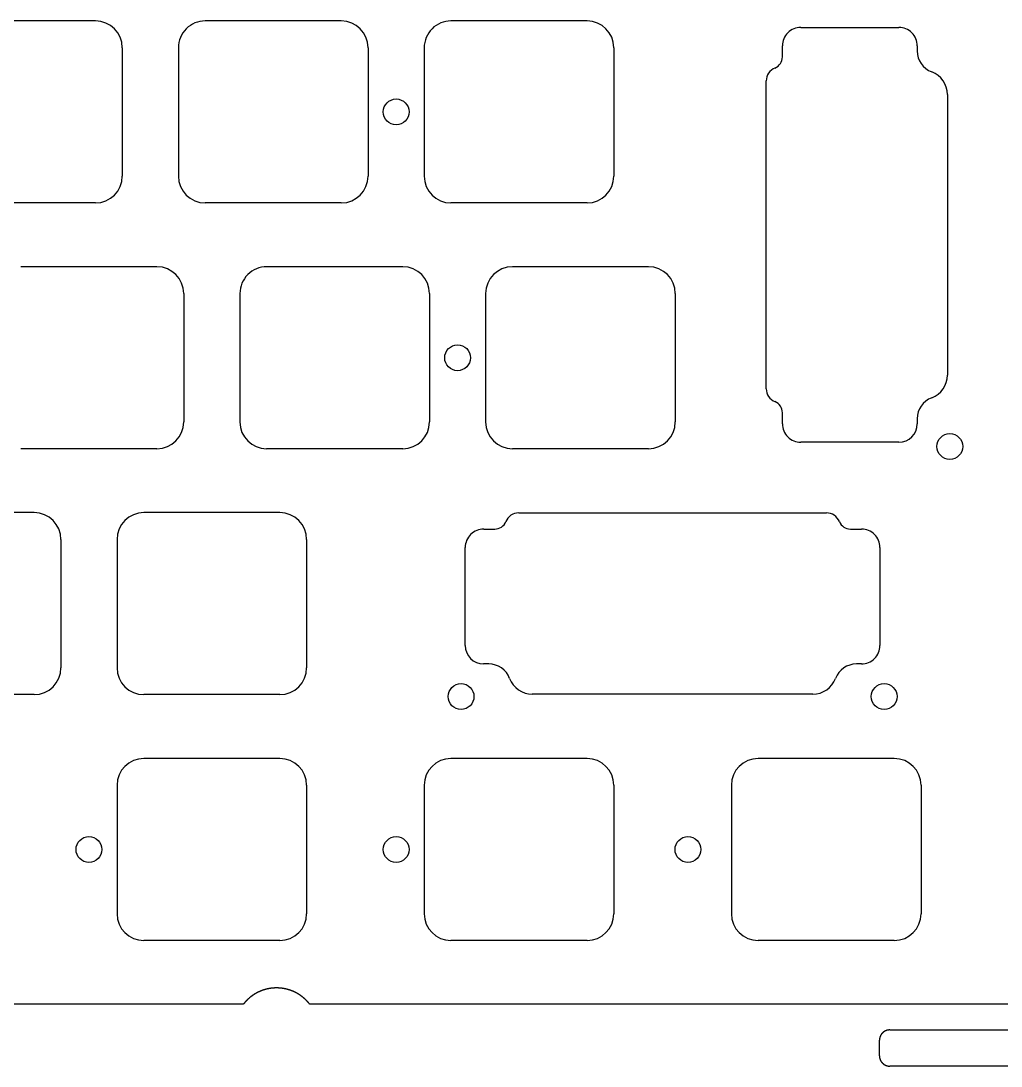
# Model space of a CAD drawing. Header units: millimetres. Extents: x -11 to 340, y -118 to 18.
# Drawn here: x 199.5 to 275.5, y -116.8 to -35.8 of the extents above; entities that cross this region are included whole.
import ezdxf

# ---------------------------------------------------------------- set-up
doc = ezdxf.new("R2010")
doc.units = ezdxf.units.MM
doc.header["$MEASUREMENT"] = 0
doc.layers.add('BLACK', color=7, linetype='CONTINUOUS')

msp = doc.modelspace()

# ---------------------------------------------------------------- linework, layer by layer
at = {"layer": 'BLACK', "linetype": 'Continuous'}
for p, q in [((205.3, -35.8125), (194.750001, -35.8125)), ((213.800001, -35.812502), (213.800001, -35.8125)), ((224.35, -35.8125), (213.800001, -35.8125)), ((232.850001, -35.812502), (232.850001, -35.8125)), ((243.4, -35.8125), (232.850001, -35.8125)), ((259.96831, -36.312135), (267.56915, -36.312135)), ((207.375001, -37.8875), (207.375001, -47.8375)), ((211.725001, -37.8875), (211.725001, -47.8375)), ((226.425001, -37.8875), (226.425001, -47.8375)), ((230.775001, -37.8875), (230.775001, -47.8375)), ((245.475001, -37.8875), (245.475001, -47.8375)), ((258.54331, -38.602725), (258.54331, -37.737125)), ((268.99419, -37.749042), (268.99419, -38.141175)), ((257.29115, -64.315125), (257.29115, -40.459925)), ((271.33066, -41.512075), (271.33066, -63.262925)), ((205.300001, -49.9125), (194.75, -49.9125)), ((205.300001, -49.912501), (205.300001, -49.9125)), ((224.350001, -49.9125), (213.8, -49.9125)), ((224.350001, -49.912501), (224.350001, -49.9125)), ((243.400001, -49.9125), (232.85, -49.9125)), ((243.400001, -49.912501), (243.400001, -49.9125)), ((199.512501, -54.862502), (199.512501, -54.8625)), ((210.0625, -54.8625), (199.512501, -54.8625)), ((218.562501, -54.862502), (218.562501, -54.8625)), ((229.1125, -54.8625), (218.562501, -54.8625)), ((248.1625, -54.8625), (237.612499, -54.8625)), ((212.137501, -56.9375), (212.137501, -66.8875)), ((216.487501, -56.9375), (216.487501, -66.8875)), ((231.187501, -56.9375), (231.187501, -66.8875)), ((235.5375, -56.9375), (235.5375, -66.887501)), ((250.2375, -56.9375), (250.2375, -66.8875)), ((257.291161, -64.315125), (257.29115, -64.315125)), ((258.543298, -66.172425), (258.54331, -66.172425)), ((258.54331, -67.025988), (258.54331, -66.172425)), ((268.99419, -66.633925), (268.99419, -67.038025)), ((267.56919, -68.463015), (259.96845, -68.463015)), ((210.062501, -68.9625), (199.5125, -68.9625)), ((210.062501, -68.962501), (210.062501, -68.9625)), ((229.112501, -68.9625), (218.5625, -68.9625)), ((229.112501, -68.962501), (229.112501, -68.9625)), ((248.1625, -68.9625), (237.6125, -68.9625)), ((200.5375, -73.9125), (189.9875, -73.9125)), ((219.5875, -73.9125), (209.0375, -73.9125)), ((238.103625, -73.9349), (261.958825, -73.9349)), ((238.103625, -73.934911), (238.103625, -73.9349)), ((235.392762, -75.18706), (236.246325, -75.18706)), ((236.246325, -75.187048), (236.246325, -75.18706)), ((263.816025, -75.18706), (264.681625, -75.18706)), ((202.6125, -75.9875), (202.6125, -85.9375)), ((202.612502, -75.9875), (202.6125, -75.9875)), ((206.9625, -75.9875), (206.9625, -85.9375)), ((221.6625, -75.9875), (221.6625, -85.9375)), ((221.662502, -75.9875), (221.6625, -75.9875)), ((233.955735, -84.21294), (233.955735, -76.6122)), ((266.106615, -76.61206), (266.106615, -84.2129)), ((235.784825, -85.63794), (235.380725, -85.63794)), ((264.669708, -85.63794), (264.277575, -85.63794)), ((200.5375, -88.0125), (189.9875, -88.0125)), ((219.5875, -88.0125), (209.0375, -88.0125)), ((260.906675, -87.97441), (239.155825, -87.97441)), ((219.5875, -92.9625), (209.037499, -92.9625)), ((243.4, -92.9625), (232.849999, -92.9625)), ((267.2125, -92.9625), (256.662499, -92.9625)), ((206.9625, -95.0375), (206.9625, -104.987501)), ((221.6625, -95.0375), (221.6625, -104.9875)), ((230.775, -95.0375), (230.775, -104.987501)), ((245.475, -95.0375), (245.475, -104.9875)), ((254.5875, -95.0375), (254.5875, -104.987501)), ((269.2875, -95.0375), (269.2875, -104.9875)), ((219.5875, -107.0625), (209.0375, -107.0625)), ((243.4, -107.0625), (232.85, -107.0625)), ((267.2125, -107.0625), (256.6625, -107.0625)), ((218.189362, -110.945712), (218.181844, -110.948542)), ((218.196886, -110.942902), (218.189362, -110.945712)), ((218.204419, -110.94011), (218.196886, -110.942902)), ((218.211956, -110.937337), (218.204419, -110.94011)), ((218.219503, -110.934582), (218.211956, -110.937337)), ((218.227054, -110.931847), (218.219503, -110.934582)), ((218.234615, -110.92913), (218.227054, -110.931847)), ((218.24218, -110.926433), (218.234615, -110.92913)), ((218.249754, -110.923753), (218.24218, -110.926433)), ((218.257332, -110.921094), (218.249754, -110.923753)), ((218.264919, -110.918452), (218.257332, -110.921094)), ((218.272511, -110.91583), (218.264919, -110.918452)), ((218.280112, -110.913226), (218.272511, -110.91583)), ((218.287717, -110.910642), (218.280112, -110.913226)), ((218.295331, -110.908076), (218.287717, -110.910642)), ((218.302949, -110.905529), (218.295331, -110.908076)), ((218.310576, -110.903001), (218.302949, -110.905529)), ((218.318207, -110.900492), (218.310576, -110.903001)), ((218.325846, -110.898002), (218.318207, -110.900492)), ((218.33349, -110.895531), (218.325846, -110.898002)), ((218.341142, -110.893079), (218.33349, -110.895531)), ((218.348798, -110.890646), (218.341142, -110.893079)), ((218.356463, -110.888232), (218.348798, -110.890646)), ((218.364131, -110.885838), (218.356463, -110.888232)), ((218.371808, -110.883461), (218.364131, -110.885838)), ((218.379489, -110.881105), (218.371808, -110.883461)), ((218.387178, -110.878767), (218.379489, -110.881105)), ((218.394871, -110.876449), (218.387178, -110.878767)), ((218.402573, -110.874149), (218.394871, -110.876449)), ((218.410278, -110.871869), (218.402573, -110.874149)), ((218.41799, -110.869607), (218.410278, -110.871869)), ((218.425707, -110.867365), (218.41799, -110.869607)), ((218.433432, -110.865142), (218.425707, -110.867365)), ((218.44116, -110.862938), (218.433432, -110.865142)), ((218.448896, -110.860753), (218.44116, -110.862938)), ((218.456636, -110.858588), (218.448896, -110.860753)), ((218.464383, -110.856441), (218.456636, -110.858588)), ((218.472134, -110.854315), (218.464383, -110.856441)), ((218.479893, -110.852206), (218.472134, -110.854315)), ((218.487655, -110.850118), (218.479893, -110.852206)), ((218.495425, -110.848048), (218.487655, -110.850118)), ((218.503198, -110.845998), (218.495425, -110.848048)), ((218.510978, -110.843967), (218.503198, -110.845998)), ((218.518762, -110.841956), (218.510978, -110.843967)), ((218.526553, -110.839963), (218.518762, -110.841956)), ((218.534348, -110.837991), (218.526553, -110.839963)), ((218.542149, -110.836037), (218.534348, -110.837991)), ((218.549954, -110.834103), (218.542149, -110.836037)), ((218.557766, -110.832187), (218.549954, -110.834103)), ((218.565581, -110.830292), (218.557766, -110.832187)), ((218.573403, -110.828416), (218.565581, -110.830292)), ((218.581228, -110.826559), (218.573403, -110.828416)), ((218.58906, -110.824721), (218.581228, -110.826559)), ((218.596895, -110.822903), (218.58906, -110.824721)), ((218.604737, -110.821104), (218.596895, -110.822903)), ((218.612582, -110.819325), (218.604737, -110.821104)), ((218.620433, -110.817565), (218.612582, -110.819325)), ((218.628287, -110.815825), (218.620433, -110.817565)), ((218.636148, -110.814104), (218.628287, -110.815825)), ((218.644011, -110.812403), (218.636148, -110.814104)), ((218.651881, -110.81072), (218.644011, -110.812403)), ((218.659754, -110.809058), (218.651881, -110.81072)), ((218.667633, -110.807415), (218.659754, -110.809058)), ((218.675515, -110.805792), (218.667633, -110.807415)), ((218.683403, -110.804187), (218.675515, -110.805792)), ((218.691293, -110.802603), (218.683403, -110.804187)), ((218.69919, -110.801038), (218.691293, -110.802603)), ((218.707089, -110.799493), (218.69919, -110.801038)), ((218.714994, -110.797967), (218.707089, -110.799493)), ((218.722902, -110.796461), (218.714994, -110.797967)), ((218.730815, -110.794974), (218.722902, -110.796461)), ((218.738731, -110.793507), (218.730815, -110.794974)), ((218.746653, -110.792059), (218.738731, -110.793507)), ((218.754577, -110.790632), (218.746653, -110.792059)), ((218.762506, -110.789223), (218.754577, -110.790632)), ((218.770438, -110.787835), (218.762506, -110.789223)), ((218.778375, -110.786466), (218.770438, -110.787835)), ((218.786315, -110.785117), (218.778375, -110.786466)), ((218.794259, -110.783787), (218.786315, -110.785117)), ((218.802206, -110.782477), (218.794259, -110.783787)), ((218.810158, -110.781186), (218.802206, -110.782477)), ((218.818113, -110.779916), (218.810158, -110.781186)), ((218.826072, -110.778665), (218.818113, -110.779916)), ((218.834033, -110.777434), (218.826072, -110.778665)), ((218.841999, -110.776222), (218.834033, -110.777434)), ((218.849968, -110.77503), (218.841999, -110.776222)), ((218.857941, -110.773858), (218.849968, -110.77503)), ((218.865916, -110.772706), (218.857941, -110.773858)), ((218.873895, -110.771573), (218.865916, -110.772706)), ((218.881877, -110.77046), (218.873895, -110.771573)), ((218.889863, -110.769367), (218.881877, -110.77046)), ((218.89785, -110.768294), (218.889863, -110.769367)), ((218.905843, -110.76724), (218.89785, -110.768294)), ((218.913837, -110.766207), (218.905843, -110.76724)), ((218.921835, -110.765193), (218.913837, -110.766207)), ((218.929834, -110.764198), (218.921835, -110.765193)), ((218.937838, -110.763224), (218.929834, -110.764198)), ((218.945844, -110.762269), (218.937838, -110.763224)), ((218.953854, -110.761335), (218.945844, -110.762269)), ((218.961865, -110.76042), (218.953854, -110.761335)), ((218.96988, -110.759525), (218.961865, -110.76042)), ((218.977896, -110.758649), (218.96988, -110.759525)), ((218.985916, -110.757794), (218.977896, -110.758649)), ((218.993937, -110.756958), (218.985916, -110.757794)), ((219.001962, -110.756143), (218.993937, -110.756958)), ((219.009989, -110.755347), (219.001962, -110.756143)), ((219.018019, -110.754571), (219.009989, -110.755347)), ((219.02605, -110.753815), (219.018019, -110.754571)), ((219.034084, -110.753078), (219.02605, -110.753815)), ((219.04212, -110.752362), (219.034084, -110.753078)), ((219.050159, -110.751666), (219.04212, -110.752362)), ((219.058198, -110.750989), (219.050159, -110.751666)), ((219.066241, -110.750333), (219.058198, -110.750989)), ((219.074285, -110.749696), (219.066241, -110.750333)), ((219.082332, -110.749079), (219.074285, -110.749696)), ((219.09038, -110.748482), (219.082332, -110.749079)), ((219.098431, -110.747905), (219.09038, -110.748482)), ((219.106482, -110.747348), (219.098431, -110.747905)), ((219.114536, -110.746811), (219.106482, -110.747348)), ((219.122591, -110.746294), (219.114536, -110.746811)), ((219.130649, -110.745797), (219.122591, -110.746294)), ((219.138707, -110.745319), (219.130649, -110.745797)), ((219.146767, -110.744862), (219.138707, -110.745319)), ((219.154828, -110.744425), (219.146767, -110.744862)), ((219.162892, -110.744007), (219.154828, -110.744425)), ((219.170956, -110.74361), (219.162892, -110.744007)), ((219.179022, -110.743232), (219.170956, -110.74361)), ((219.187089, -110.742875), (219.179022, -110.743232)), ((219.195157, -110.742537), (219.187089, -110.742875)), ((219.203226, -110.74222), (219.195157, -110.742537)), ((219.211297, -110.741922), (219.203226, -110.74222)), ((219.219368, -110.741644), (219.211297, -110.741922)), ((219.227441, -110.741387), (219.219368, -110.741644)), ((219.235514, -110.741149), (219.227441, -110.741387)), ((219.243589, -110.740931), (219.235514, -110.741149)), ((219.251664, -110.740734), (219.243589, -110.740931)), ((219.259741, -110.740556), (219.251664, -110.740734)), ((219.267817, -110.740398), (219.259741, -110.740556)), ((219.275895, -110.740261), (219.267817, -110.740398)), ((219.283972, -110.740143), (219.275895, -110.740261)), ((219.292051, -110.740045), (219.283972, -110.740143)), ((219.30013, -110.739968), (219.292051, -110.740045)), ((219.30821, -110.73991), (219.30013, -110.739968)), ((219.31629, -110.739872), (219.30821, -110.73991)), ((219.324371, -110.739854), (219.31629, -110.739872)), ((219.332451, -110.739857), (219.324371, -110.739854)), ((219.340532, -110.739879), (219.332451, -110.739857)), ((219.348613, -110.739921), (219.340532, -110.739879)), ((219.356695, -110.739984), (219.348613, -110.739921)), ((219.364776, -110.740066), (219.356695, -110.739984)), ((219.372857, -110.740168), (219.364776, -110.740066)), ((219.380938, -110.740291), (219.372857, -110.740168)), ((219.38902, -110.740433), (219.380938, -110.740291)), ((219.397101, -110.740595), (219.38902, -110.740433)), ((219.405182, -110.740778), (219.397101, -110.740595)), ((219.413262, -110.74098), (219.405182, -110.740778)), ((219.421343, -110.741202), (219.413262, -110.74098)), ((219.429423, -110.741445), (219.421343, -110.741202)), ((219.437503, -110.741707), (219.429423, -110.741445)), ((219.445582, -110.741989), (219.437503, -110.741707)), ((219.453661, -110.742292), (219.445582, -110.741989)), ((219.461738, -110.742614), (219.453661, -110.742292)), ((219.469816, -110.742956), (219.461738, -110.742614)), ((219.477892, -110.743319), (219.469816, -110.742956)), ((219.485969, -110.743701), (219.477892, -110.743319)), ((219.494044, -110.744103), (219.485969, -110.743701)), ((219.502118, -110.744526), (219.494044, -110.744103)), ((219.510191, -110.744968), (219.502118, -110.744526)), ((219.518264, -110.74543), (219.510191, -110.744968)), ((219.526335, -110.745912), (219.518264, -110.74543)), ((219.534406, -110.746415), (219.526335, -110.745912)), ((219.542475, -110.746937), (219.534406, -110.746415)), ((219.550543, -110.747479), (219.542475, -110.746937)), ((219.55861, -110.748041), (219.550543, -110.747479)), ((219.566675, -110.748623), (219.55861, -110.748041)), ((219.574739, -110.749225), (219.566675, -110.748623)), ((219.582802, -110.749847), (219.574739, -110.749225)), ((219.590863, -110.750489), (219.582802, -110.749847)), ((219.598923, -110.751151), (219.590863, -110.750489)), ((219.606981, -110.751833), (219.598923, -110.751151)), ((219.615038, -110.752534), (219.606981, -110.751833)), ((219.623093, -110.753256), (219.615038, -110.752534)), ((219.631146, -110.753998), (219.623093, -110.753256)), ((219.639197, -110.754759), (219.631146, -110.753998)), ((219.647247, -110.75554), (219.639197, -110.754759)), ((219.655294, -110.756342), (219.647247, -110.75554)), ((219.66334, -110.757163), (219.655294, -110.756342)), ((219.671384, -110.758004), (219.66334, -110.757163)), ((219.679425, -110.758865), (219.671384, -110.758004)), ((219.687465, -110.759746), (219.679425, -110.758865)), ((219.695502, -110.760647), (219.687465, -110.759746)), ((219.703537, -110.761568), (219.695502, -110.760647)), ((219.711569, -110.762508), (219.703537, -110.761568)), ((219.7196, -110.763469), (219.711569, -110.762508)), ((219.735653, -110.765449), (219.7196, -110.763469)), ((219.751696, -110.767509), (219.735653, -110.765449)), ((219.767729, -110.769648), (219.751696, -110.767509)), ((219.783751, -110.771866), (219.767729, -110.769648)), ((219.799762, -110.774163), (219.783751, -110.771866)), ((219.81576, -110.77654), (219.799762, -110.774163)), ((219.831746, -110.778995), (219.81576, -110.77654)), ((219.84772, -110.78153), (219.831746, -110.778995)), ((219.86368, -110.784144), (219.84772, -110.78153)), ((219.879627, -110.786836), (219.86368, -110.784144)), ((219.89556, -110.789607), (219.879627, -110.786836)), ((219.911478, -110.792457), (219.89556, -110.789607)), ((219.927382, -110.795385), (219.911478, -110.792457)), ((219.94327, -110.798392), (219.927382, -110.795385)), ((219.959142, -110.801477), (219.94327, -110.798392)), ((219.974998, -110.804641), (219.959142, -110.801477)), ((219.990838, -110.807883), (219.974998, -110.804641)), ((220.00666, -110.811203), (219.990838, -110.807883)), ((220.022465, -110.814601), (220.00666, -110.811203)), ((220.038252, -110.818077), (220.022465, -110.814601)), ((220.05402, -110.821631), (220.038252, -110.818077)), ((220.06977, -110.825262), (220.05402, -110.821631)), ((220.085501, -110.828972), (220.06977, -110.825262)), ((220.101211, -110.832758), (220.085501, -110.828972)), ((220.116902, -110.836623), (220.101211, -110.832758)), ((220.132573, -110.840564), (220.116902, -110.836623)), ((220.148222, -110.844583), (220.132573, -110.840564)), ((220.16385, -110.848679), (220.148222, -110.844583)), ((220.179456, -110.852852), (220.16385, -110.848679)), ((220.19504, -110.857102), (220.179456, -110.852852)), ((220.210602, -110.861428), (220.19504, -110.857102)), ((220.226141, -110.865831), (220.210602, -110.861428)), ((220.241656, -110.870311), (220.226141, -110.865831)), ((220.257147, -110.874867), (220.241656, -110.870311)), ((220.272614, -110.879499), (220.257147, -110.874867)), ((220.288057, -110.884207), (220.272614, -110.879499)), ((220.303474, -110.888992), (220.288057, -110.884207)), ((220.318866, -110.893852), (220.303474, -110.888992)), ((220.334233, -110.898788), (220.318866, -110.893852)), ((220.349573, -110.903799), (220.334233, -110.898788)), ((220.364886, -110.908886), (220.349573, -110.903799)), ((220.380172, -110.914048), (220.364886, -110.908886)), ((220.395431, -110.919285), (220.380172, -110.914048)), ((220.410662, -110.924598), (220.395431, -110.919285)), ((220.425865, -110.929985), (220.410662, -110.924598)), ((220.44104, -110.935447), (220.425865, -110.929985)), ((220.456185, -110.940983), (220.44104, -110.935447)), ((220.471301, -110.946594), (220.456185, -110.940983)), ((216.974155, -111.750864), (216.968608, -111.756714)), ((216.979717, -111.745027), (216.974155, -111.750864)), ((216.985294, -111.739204), (216.979717, -111.745027)), ((216.990885, -111.733395), (216.985294, -111.739204)), ((216.99649, -111.7276), (216.990885, -111.733395)), ((217.002109, -111.721819), (216.99649, -111.7276)), ((217.007743, -111.716052), (217.002109, -111.721819)), ((217.013391, -111.710298), (217.007743, -111.716052)), ((217.019054, -111.704559), (217.013391, -111.710298)), ((217.024731, -111.698834), (217.019054, -111.704559)), ((217.030421, -111.693123), (217.024731, -111.698834)), ((217.041845, -111.681744), (217.030421, -111.693123)), ((217.053326, -111.670421), (217.041845, -111.681744)), ((217.064862, -111.659155), (217.053326, -111.670421)), ((217.076454, -111.647947), (217.064862, -111.659155)), ((217.088101, -111.636797), (217.076454, -111.647947)), ((217.099804, -111.625704), (217.088101, -111.636797)), ((217.111561, -111.61467), (217.099804, -111.625704)), ((217.123373, -111.603694), (217.111561, -111.61467)), ((217.135239, -111.592777), (217.123373, -111.603694)), ((217.14716, -111.581919), (217.135239, -111.592777)), ((217.159133, -111.571121), (217.14716, -111.581919)), ((217.171161, -111.560382), (217.159133, -111.571121)), ((217.183241, -111.549703), (217.171161, -111.560382)), ((217.195374, -111.539083), (217.183241, -111.549703)), ((217.20756, -111.528525), (217.195374, -111.539083)), ((217.219798, -111.518027), (217.20756, -111.528525)), ((217.232087, -111.507589), (217.219798, -111.518027)), ((217.244429, -111.497213), (217.232087, -111.507589)), ((217.256821, -111.486898), (217.244429, -111.497213)), ((217.269265, -111.476645), (217.256821, -111.486898)), ((217.281759, -111.466454), (217.269265, -111.476645)), ((217.294304, -111.456325), (217.281759, -111.466454)), ((217.306899, -111.446258), (217.294304, -111.456325)), ((217.319543, -111.436254), (217.306899, -111.446258)), ((217.332237, -111.426313), (217.319543, -111.436254)), ((217.340279, -111.420067), (217.332237, -111.426313)), ((217.346729, -111.415086), (217.340279, -111.420067)), ((217.353188, -111.410123), (217.346729, -111.415086)), ((217.359659, -111.405176), (217.353188, -111.410123)), ((217.366139, -111.400248), (217.359659, -111.405176)), ((217.372631, -111.395335), (217.366139, -111.400248)), ((217.379131, -111.390442), (217.372631, -111.395335)), ((217.385644, -111.385564), (217.379131, -111.390442)), ((217.392165, -111.380705), (217.385644, -111.385564)), ((217.398698, -111.375861), (217.392165, -111.380705)), ((217.405239, -111.371037), (217.398698, -111.375861)), ((217.411793, -111.366228), (217.405239, -111.371037)), ((217.418355, -111.361438), (217.411793, -111.366228)), ((217.424929, -111.356664), (217.418355, -111.361438)), ((217.431512, -111.351908), (217.424929, -111.356664)), ((217.438106, -111.347169), (217.431512, -111.351908)), ((217.444709, -111.342448), (217.438106, -111.347169)), ((217.451324, -111.337744), (217.444709, -111.342448)), ((217.457947, -111.333058), (217.451324, -111.337744)), ((217.464582, -111.328388), (217.457947, -111.333058)), ((217.471225, -111.323736), (217.464582, -111.328388)), ((217.47788, -111.319101), (217.471225, -111.323736)), ((217.484543, -111.314485), (217.47788, -111.319101)), ((217.491218, -111.309885), (217.484543, -111.314485)), ((217.497901, -111.305303), (217.491218, -111.309885)), ((217.504596, -111.300738), (217.497901, -111.305303)), ((217.511299, -111.296191), (217.504596, -111.300738)), ((217.518014, -111.291661), (217.511299, -111.296191)), ((217.524736, -111.287149), (217.518014, -111.291661)), ((217.531471, -111.282654), (217.524736, -111.287149)), ((217.538213, -111.278177), (217.531471, -111.282654)), ((217.544967, -111.273717), (217.538213, -111.278177)), ((217.551729, -111.269275), (217.544967, -111.273717)), ((217.558502, -111.26485), (217.551729, -111.269275)), ((217.565283, -111.260444), (217.558502, -111.26485)), ((217.572076, -111.256054), (217.565283, -111.260444)), ((217.578877, -111.251682), (217.572076, -111.256054)), ((217.585689, -111.247327), (217.578877, -111.251682)), ((217.592508, -111.242991), (217.585689, -111.247327)), ((217.59934, -111.238672), (217.592508, -111.242991)), ((217.606179, -111.234371), (217.59934, -111.238672)), ((217.613029, -111.230086), (217.606179, -111.234371)), ((217.619887, -111.225821), (217.613029, -111.230086)), ((217.626756, -111.221572), (217.619887, -111.225821)), ((217.633633, -111.217342), (217.626756, -111.221572)), ((217.640522, -111.213128), (217.633633, -111.217342)), ((217.647417, -111.208933), (217.640522, -111.213128)), ((217.654324, -111.204755), (217.647417, -111.208933)), ((217.661239, -111.200596), (217.654324, -111.204755)), ((217.668164, -111.196453), (217.661239, -111.200596)), ((217.675097, -111.192329), (217.668164, -111.196453)), ((217.682042, -111.188222), (217.675097, -111.192329)), ((217.688993, -111.184133), (217.682042, -111.188222)), ((217.695956, -111.180062), (217.688993, -111.184133)), ((217.702926, -111.176009), (217.695956, -111.180062)), ((217.709907, -111.171973), (217.702926, -111.176009)), ((217.716895, -111.167956), (217.709907, -111.171973)), ((217.723894, -111.163956), (217.716895, -111.167956)), ((217.730901, -111.159974), (217.723894, -111.163956)), ((217.737918, -111.15601), (217.730901, -111.159974)), ((217.744942, -111.152064), (217.737918, -111.15601)), ((217.751978, -111.148135), (217.744942, -111.152064)), ((217.75902, -111.144226), (217.751978, -111.148135)), ((217.766074, -111.140333), (217.75902, -111.144226)), ((217.773134, -111.136459), (217.766074, -111.140333)), ((217.780205, -111.132602), (217.773134, -111.136459)), ((217.787283, -111.128764), (217.780205, -111.132602)), ((217.794372, -111.124943), (217.787283, -111.128764)), ((217.801467, -111.121141), (217.794372, -111.124943)), ((217.808574, -111.117356), (217.801467, -111.121141)), ((217.815687, -111.11359), (217.808574, -111.117356)), ((217.822811, -111.10984), (217.815687, -111.11359)), ((217.829941, -111.106111), (217.822811, -111.10984)), ((217.837082, -111.102398), (217.829941, -111.106111)), ((217.84423, -111.098704), (217.837082, -111.102398)), ((217.851388, -111.095027), (217.84423, -111.098704)), ((217.858553, -111.09137), (217.851388, -111.095027)), ((217.865729, -111.087729), (217.858553, -111.09137)), ((217.87291, -111.084108), (217.865729, -111.087729)), ((217.880103, -111.080503), (217.87291, -111.084108)), ((217.887301, -111.076918), (217.880103, -111.080503)), ((217.894511, -111.07335), (217.887301, -111.076918)), ((217.901726, -111.069802), (217.894511, -111.07335)), ((217.908952, -111.06627), (217.901726, -111.069802)), ((217.916184, -111.062758), (217.908952, -111.06627)), ((217.923427, -111.059263), (217.916184, -111.062758)), ((217.930676, -111.055787), (217.923427, -111.059263)), ((217.937935, -111.052328), (217.930676, -111.055787)), ((217.9452, -111.048889), (217.937935, -111.052328)), ((217.952475, -111.045467), (217.9452, -111.048889)), ((217.959757, -111.042064), (217.952475, -111.045467)), ((217.967048, -111.038679), (217.959757, -111.042064)), ((217.974346, -111.035313), (217.967048, -111.038679)), ((217.981653, -111.031964), (217.974346, -111.035313)), ((217.988967, -111.028634), (217.981653, -111.031964)), ((217.996291, -111.025322), (217.988967, -111.028634)), ((218.00362, -111.022029), (217.996291, -111.025322)), ((218.01096, -111.018754), (218.00362, -111.022029)), ((218.018305, -111.015498), (218.01096, -111.018754)), ((218.02566, -111.01226), (218.018305, -111.015498)), ((218.033021, -111.009041), (218.02566, -111.01226)), ((218.040392, -111.005839), (218.033021, -111.009041)), ((218.047768, -111.002657), (218.040392, -111.005839)), ((218.055154, -110.999492), (218.047768, -111.002657)), ((218.062546, -110.996347), (218.055154, -110.999492)), ((218.069947, -110.993219), (218.062546, -110.996347)), ((218.077354, -110.990111), (218.069947, -110.993219)), ((218.084771, -110.987021), (218.077354, -110.990111)), ((218.092193, -110.983949), (218.084771, -110.987021)), ((218.099624, -110.980896), (218.092193, -110.983949)), ((218.107061, -110.977862), (218.099624, -110.980896)), ((218.114508, -110.974846), (218.107061, -110.977862)), ((218.121959, -110.971849), (218.114508, -110.974846)), ((218.129421, -110.96887), (218.121959, -110.971849)), ((218.136887, -110.96591), (218.129421, -110.96887)), ((218.144363, -110.962968), (218.136887, -110.96591)), ((218.151844, -110.960046), (218.144363, -110.962968)), ((218.159334, -110.957141), (218.151844, -110.960046)), ((218.166829, -110.954256), (218.159334, -110.957141)), ((218.174334, -110.951389), (218.166829, -110.954256)), ((218.181844, -110.948542), (218.174334, -110.951389)), ((220.486388, -110.952279), (220.471301, -110.946594)), ((220.501444, -110.958038), (220.486388, -110.952279)), ((220.51647, -110.963872), (220.501444, -110.958038)), ((220.531464, -110.969779), (220.51647, -110.963872)), ((220.546428, -110.975759), (220.531464, -110.969779)), ((220.56136, -110.981813), (220.546428, -110.975759)), ((220.576261, -110.987941), (220.56136, -110.981813)), ((220.591128, -110.994142), (220.576261, -110.987941)), ((220.605964, -111.000415), (220.591128, -110.994142)), ((220.620766, -111.006762), (220.605964, -111.000415)), ((220.635534, -111.013181), (220.620766, -111.006762)), ((220.650269, -111.019673), (220.635534, -111.013181)), ((220.66497, -111.026237), (220.650269, -111.019673)), ((220.679637, -111.032873), (220.66497, -111.026237)), ((220.694269, -111.039581), (220.679637, -111.032873)), ((220.708865, -111.046362), (220.694269, -111.039581)), ((220.723426, -111.053213), (220.708865, -111.046362)), ((220.737951, -111.060137), (220.723426, -111.053213)), ((220.75244, -111.067131), (220.737951, -111.060137)), ((220.766893, -111.074197), (220.75244, -111.067131)), ((220.781309, -111.081334), (220.766893, -111.074197)), ((220.795687, -111.088542), (220.781309, -111.081334)), ((220.810029, -111.09582), (220.795687, -111.088542)), ((220.824332, -111.103169), (220.810029, -111.09582)), ((220.838597, -111.110588), (220.824332, -111.103169)), ((220.852824, -111.118077), (220.838597, -111.110588)), ((220.867012, -111.125637), (220.852824, -111.118077)), ((220.881161, -111.133266), (220.867012, -111.125637)), ((220.89527, -111.140964), (220.881161, -111.133266)), ((220.90934, -111.148732), (220.89527, -111.140964)), ((220.92337, -111.15657), (220.90934, -111.148732)), ((220.937359, -111.164476), (220.92337, -111.15657)), ((220.951308, -111.172451), (220.937359, -111.164476)), ((220.965216, -111.180495), (220.951308, -111.172451)), ((220.979083, -111.188608), (220.965216, -111.180495)), ((220.992908, -111.196788), (220.979083, -111.188608)), ((221.006692, -111.205037), (220.992908, -111.196788)), ((221.020433, -111.213354), (221.006692, -111.205037)), ((221.034132, -111.221739), (221.020433, -111.213354)), ((221.047789, -111.230192), (221.034132, -111.221739)), ((221.061402, -111.238712), (221.047789, -111.230192)), ((221.074973, -111.247299), (221.061402, -111.238712)), ((221.088499, -111.255953), (221.074973, -111.247299)), ((221.101982, -111.264674), (221.088499, -111.255953)), ((221.115421, -111.273462), (221.101982, -111.264674)), ((221.128816, -111.282317), (221.115421, -111.273462)), ((221.142166, -111.291238), (221.128816, -111.282317)), ((221.155472, -111.300225), (221.142166, -111.291238)), ((221.168732, -111.309278), (221.155472, -111.300225)), ((221.181947, -111.318397), (221.168732, -111.309278)), ((221.195116, -111.327582), (221.181947, -111.318397)), ((221.208239, -111.336832), (221.195116, -111.327582)), ((221.221317, -111.346147), (221.208239, -111.336832)), ((221.234348, -111.355528), (221.221317, -111.346147)), ((221.247332, -111.364974), (221.234348, -111.355528)), ((221.26027, -111.374484), (221.247332, -111.364974)), ((221.27316, -111.384059), (221.26027, -111.374484)), ((221.286003, -111.393699), (221.27316, -111.384059)), ((221.298799, -111.403402), (221.286003, -111.393699)), ((221.311546, -111.41317), (221.298799, -111.403402)), ((221.324246, -111.423002), (221.311546, -111.41317)), ((221.336897, -111.432897), (221.324246, -111.423002)), ((221.3495, -111.442856), (221.336897, -111.432897)), ((221.362054, -111.452879), (221.3495, -111.442856)), ((221.37456, -111.462965), (221.362054, -111.452879)), ((221.387016, -111.473113), (221.37456, -111.462965)), ((221.399422, -111.483325), (221.387016, -111.473113)), ((221.411779, -111.493599), (221.399422, -111.483325)), ((221.424087, -111.503936), (221.411779, -111.493599)), ((221.436344, -111.514336), (221.424087, -111.503936)), ((221.448551, -111.524797), (221.436344, -111.514336)), ((221.460707, -111.535321), (221.448551, -111.524797)), ((221.472813, -111.545906), (221.460707, -111.535321)), ((221.484868, -111.556554), (221.472813, -111.545906)), ((221.496872, -111.567262), (221.484868, -111.556554)), ((221.508825, -111.578033), (221.496872, -111.567262)), ((221.520726, -111.588864), (221.508825, -111.578033)), ((221.532575, -111.599757), (221.520726, -111.588864)), ((221.544373, -111.61071), (221.532575, -111.599757)), ((221.556118, -111.621724), (221.544373, -111.61071)), ((221.567812, -111.632799), (221.556118, -111.621724)), ((221.579453, -111.643935), (221.567812, -111.632799)), ((221.591041, -111.65513), (221.579453, -111.643935)), ((221.602576, -111.666386), (221.591041, -111.65513)), ((221.614059, -111.677702), (221.602576, -111.666386)), ((221.625488, -111.689077), (221.614059, -111.677702)), ((221.636864, -111.700513), (221.625488, -111.689077)), ((221.648186, -111.712008), (221.636864, -111.700513)), ((221.659454, -111.723562), (221.648186, -111.712008)), ((221.670669, -111.735175), (221.659454, -111.723562)), ((221.681829, -111.746848), (221.670669, -111.735175)), ((221.692936, -111.75858), (221.681829, -111.746848)), ((216.76605, -111.9925), (172.55625, -111.9925)), ((216.773842, -111.98254), (216.76605, -111.9925)), ((216.77883, -111.976205), (216.773842, -111.98254)), ((216.783834, -111.969883), (216.77883, -111.976205)), ((216.788853, -111.963573), (216.783834, -111.969883)), ((216.793888, -111.957275), (216.788853, -111.963573)), ((216.798939, -111.95099), (216.793888, -111.957275)), ((216.804005, -111.944718), (216.798939, -111.95099)), ((216.809087, -111.938458), (216.804005, -111.944718)), ((216.814185, -111.932212), (216.809087, -111.938458)), ((216.819298, -111.925977), (216.814185, -111.932212)), ((216.824426, -111.919756), (216.819298, -111.925977)), ((216.829569, -111.913546), (216.824426, -111.919756)), ((216.834728, -111.907351), (216.829569, -111.913546)), ((216.839903, -111.901167), (216.834728, -111.907351)), ((216.845092, -111.894997), (216.839903, -111.901167)), ((216.850298, -111.888839), (216.845092, -111.894997)), ((216.855518, -111.882695), (216.850298, -111.888839)), ((216.860753, -111.876563), (216.855518, -111.882695)), ((216.866004, -111.870445), (216.860753, -111.876563)), ((216.87127, -111.864339), (216.866004, -111.870445)), ((216.87655, -111.858247), (216.87127, -111.864339)), ((216.881847, -111.852167), (216.87655, -111.858247)), ((216.887158, -111.846101), (216.881847, -111.852167)), ((216.892484, -111.840048), (216.887158, -111.846101)), ((216.897825, -111.834009), (216.892484, -111.840048)), ((216.903181, -111.827982), (216.897825, -111.834009)), ((216.908552, -111.821969), (216.903181, -111.827982)), ((216.913938, -111.815969), (216.908552, -111.821969)), ((216.919338, -111.809983), (216.913938, -111.815969)), ((216.924754, -111.80401), (216.919338, -111.809983)), ((216.930184, -111.798051), (216.924754, -111.80401)), ((216.935629, -111.792104), (216.930184, -111.798051)), ((216.941089, -111.786172), (216.935629, -111.792104)), ((216.946564, -111.780253), (216.941089, -111.786172)), ((216.952053, -111.774348), (216.946564, -111.780253)), ((216.957557, -111.768456), (216.952053, -111.774348)), ((216.963075, -111.762578), (216.957557, -111.768456)), ((216.968608, -111.756714), (216.963075, -111.762578)), ((221.703988, -111.77037), (221.692936, -111.75858)), ((221.714985, -111.782219), (221.703988, -111.77037)), ((221.725927, -111.794127), (221.714985, -111.782219)), ((221.736815, -111.806093), (221.725927, -111.794127)), ((221.747647, -111.818117), (221.736815, -111.806093)), ((221.758424, -111.8302), (221.747647, -111.818117)), ((221.769146, -111.84234), (221.758424, -111.8302)), ((221.779812, -111.854538), (221.769146, -111.84234)), ((221.790423, -111.866794), (221.779812, -111.854538)), ((221.800977, -111.879108), (221.790423, -111.866794)), ((221.811476, -111.891479), (221.800977, -111.879108)), ((221.821918, -111.903907), (221.811476, -111.891479)), ((221.832303, -111.916393), (221.821918, -111.903907)), ((221.842633, -111.928935), (221.832303, -111.916393)), ((221.852905, -111.941535), (221.842633, -111.928935)), ((221.863121, -111.954191), (221.852905, -111.941535)), ((221.873279, -111.966904), (221.863121, -111.954191)), ((221.883381, -111.979674), (221.873279, -111.966904)), ((221.893425, -111.9925), (221.883381, -111.979674)), ((286.3125, -111.9925), (221.893425, -111.9925)), ((266.347508, -114.182811), (266.341398, -114.188008)), ((266.353668, -114.177676), (266.347508, -114.182811)), ((266.359878, -114.172603), (266.353668, -114.177676)), ((266.366138, -114.167593), (266.359878, -114.172603)), ((266.372446, -114.162647), (266.366138, -114.167593)), ((266.378803, -114.157765), (266.372446, -114.162647)), ((266.385206, -114.152947), (266.378803, -114.157765)), ((266.391657, -114.148194), (266.385206, -114.152947)), ((266.398153, -114.143507), (266.391657, -114.148194)), ((266.404694, -114.138885), (266.398153, -114.143507)), ((266.41128, -114.134331), (266.404694, -114.138885)), ((266.417909, -114.129843), (266.41128, -114.134331)), ((266.424582, -114.125422), (266.417909, -114.129843)), ((266.431297, -114.12107), (266.424582, -114.125422)), ((266.438054, -114.116785), (266.431297, -114.12107)), ((266.444851, -114.11257), (266.438054, -114.116785)), ((266.451689, -114.108423), (266.444851, -114.11257)), ((266.458566, -114.104346), (266.451689, -114.108423)), ((266.465482, -114.100339), (266.458566, -114.104346)), ((266.472436, -114.096402), (266.465482, -114.100339)), ((266.479427, -114.092536), (266.472436, -114.096402)), ((266.486455, -114.088741), (266.479427, -114.092536)), ((266.493519, -114.085017), (266.486455, -114.088741)), ((266.500618, -114.081366), (266.493519, -114.085017)), ((266.507752, -114.077786), (266.500618, -114.081366)), ((266.51492, -114.074278), (266.507752, -114.077786)), ((266.522121, -114.070844), (266.51492, -114.074278)), ((266.529354, -114.067482), (266.522121, -114.070844)), ((266.53662, -114.064194), (266.529354, -114.067482)), ((266.543916, -114.060979), (266.53662, -114.064194)), ((266.551243, -114.057838), (266.543916, -114.060979)), ((266.5586, -114.054772), (266.551243, -114.057838)), ((266.565986, -114.051779), (266.5586, -114.054772)), ((266.573401, -114.048862), (266.565986, -114.051779)), ((266.580844, -114.046019), (266.573401, -114.048862)), ((266.588314, -114.043251), (266.580844, -114.046019)), ((266.59581, -114.040559), (266.588314, -114.043251)), ((266.603333, -114.037942), (266.59581, -114.040559)), ((266.61088, -114.035401), (266.603333, -114.037942)), ((266.618453, -114.032936), (266.61088, -114.035401)), ((266.62605, -114.030547), (266.618453, -114.032936)), ((266.63367, -114.028235), (266.62605, -114.030547)), ((266.641314, -114.025999), (266.63367, -114.028235)), ((266.64898, -114.02384), (266.641314, -114.025999)), ((266.656667, -114.021757), (266.64898, -114.02384)), ((266.664376, -114.019752), (266.656667, -114.021757)), ((266.672106, -114.017824), (266.664376, -114.019752)), ((266.679856, -114.015973), (266.672106, -114.017824)), ((266.687625, -114.0142), (266.679856, -114.015973)), ((266.695414, -114.012504), (266.687625, -114.0142)), ((266.70322, -114.010886), (266.695414, -114.012504)), ((266.711045, -114.009346), (266.70322, -114.010886)), ((266.718888, -114.007884), (266.711045, -114.009346)), ((266.726747, -114.0065), (266.718888, -114.007884)), ((266.734623, -114.005194), (266.726747, -114.0065)), ((266.742515, -114.003967), (266.734623, -114.005194)), ((266.750422, -114.002818), (266.742515, -114.003967)), ((266.758345, -114.001748), (266.750422, -114.002818)), ((266.766282, -114.000756), (266.758345, -114.001748)), ((266.774233, -113.999843), (266.766282, -114.000756)), ((266.782197, -113.999009), (266.774233, -113.999843)), ((266.790175, -113.998254), (266.782197, -113.999009)), ((266.798166, -113.997578), (266.790175, -113.998254)), ((266.806169, -113.996982), (266.798166, -113.997578)), ((266.814184, -113.996464), (266.806169, -113.996982)), ((266.82221, -113.996026), (266.814184, -113.996464)), ((266.830248, -113.995667), (266.82221, -113.996026)), ((266.838296, -113.995388), (266.830248, -113.995667)), ((266.846354, -113.995189), (266.838296, -113.995388)), ((266.854422, -113.995069), (266.846354, -113.995189)), ((266.8625, -113.995029), (266.854422, -113.995069)), ((266.8625, -113.995029), (279.5625, -113.995029)), ((266.062514, -114.790256), (266.0625, -114.794301)), ((266.0625, -114.794301), (266.0625, -114.795029)), ((266.0625, -115.995029), (266.0625, -114.795029)), ((266.062548, -114.786215), (266.062514, -114.790256)), ((266.062601, -114.782174), (266.062548, -114.786215)), ((266.062675, -114.778138), (266.062601, -114.782174)), ((266.062768, -114.774102), (266.062675, -114.778138)), ((266.062882, -114.770071), (266.062768, -114.774102)), ((266.063015, -114.76604), (266.062882, -114.770071)), ((266.063169, -114.762014), (266.063015, -114.76604)), ((266.063342, -114.757988), (266.063169, -114.762014)), ((266.063536, -114.753968), (266.063342, -114.757988)), ((266.063749, -114.749948), (266.063536, -114.753968)), ((266.063982, -114.745933), (266.063749, -114.749948)), ((266.064235, -114.741918), (266.063982, -114.745933)), ((266.064508, -114.737909), (266.064235, -114.741918)), ((266.064801, -114.733901), (266.064508, -114.737909)), ((266.065113, -114.729898), (266.064801, -114.733901)), ((266.065446, -114.725895), (266.065113, -114.729898)), ((266.065798, -114.721899), (266.065446, -114.725895)), ((266.06617, -114.717903), (266.065798, -114.721899)), ((266.066562, -114.713912), (266.06617, -114.717903)), ((266.066974, -114.709923), (266.066562, -114.713912)), ((266.067405, -114.705939), (266.066974, -114.709923)), ((266.067856, -114.701957), (266.067405, -114.705939)), ((266.068327, -114.69798), (266.067856, -114.701957)), ((266.068818, -114.694004), (266.068327, -114.69798)), ((266.069328, -114.690035), (266.068818, -114.694004)), ((266.069858, -114.686066), (266.069328, -114.690035)), ((266.070408, -114.682104), (266.069858, -114.686066)), ((266.070978, -114.678143), (266.070408, -114.682104)), ((266.071567, -114.674189), (266.070978, -114.678143)), ((266.072176, -114.670235), (266.071567, -114.674189)), ((266.072804, -114.666289), (266.072176, -114.670235)), ((266.073453, -114.662344), (266.072804, -114.666289)), ((266.07412, -114.658405), (266.073453, -114.662344)), ((266.074808, -114.654468), (266.07412, -114.658405)), ((266.075515, -114.650538), (266.074808, -114.654468)), ((266.076242, -114.646609), (266.075515, -114.650538)), ((266.076987, -114.642688), (266.076242, -114.646609)), ((266.077753, -114.638768), (266.076987, -114.642688)), ((266.078538, -114.634855), (266.077753, -114.638768)), ((266.079343, -114.630945), (266.078538, -114.634855)), ((266.080167, -114.627041), (266.079343, -114.630945)), ((266.081011, -114.623139), (266.080167, -114.627041)), ((266.081874, -114.619245), (266.081011, -114.623139)), ((266.082757, -114.615353), (266.081874, -114.619245)), ((266.083659, -114.611469), (266.082757, -114.615353)), ((266.08458, -114.607587), (266.083659, -114.611469)), ((266.085521, -114.603712), (266.08458, -114.607587)), ((266.086481, -114.59984), (266.085521, -114.603712)), ((266.087461, -114.595976), (266.086481, -114.59984)), ((266.08846, -114.592114), (266.087461, -114.595976)), ((266.089478, -114.58826), (266.08846, -114.592114)), ((266.090515, -114.584409), (266.089478, -114.58826)), ((266.091572, -114.580566), (266.090515, -114.584409)), ((266.092648, -114.576726), (266.091572, -114.580566)), ((266.093743, -114.572894), (266.092648, -114.576726)), ((266.094858, -114.569065), (266.093743, -114.572894)), ((266.095991, -114.565244), (266.094858, -114.569065)), ((266.097144, -114.561427), (266.095991, -114.565244)), ((266.098316, -114.557618), (266.097144, -114.561427)), ((266.099507, -114.553813), (266.098316, -114.557618)), ((266.100717, -114.550016), (266.099507, -114.553813)), ((266.101947, -114.546222), (266.100717, -114.550016)), ((266.103195, -114.542438), (266.101947, -114.546222)), ((266.104462, -114.538657), (266.103195, -114.542438)), ((266.105748, -114.534884), (266.104462, -114.538657)), ((266.107054, -114.531116), (266.105748, -114.534884)), ((266.108378, -114.527357), (266.107054, -114.531116)), ((266.109721, -114.523602), (266.108378, -114.527357)), ((266.111083, -114.519856), (266.109721, -114.523602)), ((266.112464, -114.516114), (266.111083, -114.519856)), ((266.113864, -114.512381), (266.112464, -114.516114)), ((266.115282, -114.508654), (266.113864, -114.512381)), ((266.116719, -114.504935), (266.115282, -114.508654)), ((266.118176, -114.501221), (266.116719, -114.504935)), ((266.11965, -114.497516), (266.118176, -114.501221)), ((266.121144, -114.493817), (266.11965, -114.497516)), ((266.122656, -114.490126), (266.121144, -114.493817)), ((266.124187, -114.486441), (266.122656, -114.490126)), ((266.125736, -114.482766), (266.124187, -114.486441)), ((266.127304, -114.479096), (266.125736, -114.482766)), ((266.12889, -114.475436), (266.127304, -114.479096)), ((266.130495, -114.471781), (266.12889, -114.475436)), ((266.132118, -114.468136), (266.130495, -114.471781)), ((266.13376, -114.464497), (266.132118, -114.468136)), ((266.13542, -114.460868), (266.13376, -114.464497)), ((266.137098, -114.457245), (266.13542, -114.460868)), ((266.138795, -114.453632), (266.137098, -114.457245)), ((266.14051, -114.450026), (266.138795, -114.453632)), ((266.142243, -114.44643), (266.14051, -114.450026)), ((266.143995, -114.44284), (266.142243, -114.44643)), ((266.145764, -114.43926), (266.143995, -114.44284)), ((266.147552, -114.435687), (266.145764, -114.43926)), ((266.149357, -114.432125), (266.147552, -114.435687)), ((266.151181, -114.428569), (266.149357, -114.432125)), ((266.153022, -114.425024), (266.151181, -114.428569)), ((266.154882, -114.421487), (266.153022, -114.425024)), ((266.15676, -114.41796), (266.154882, -114.421487)), ((266.158655, -114.41444), (266.15676, -114.41796)), ((266.160568, -114.410931), (266.158655, -114.41444)), ((266.162499, -114.40743), (266.160568, -114.410931)), ((266.164448, -114.40394), (266.162499, -114.40743)), ((266.166414, -114.400457), (266.164448, -114.40394)), ((266.168398, -114.396986), (266.166414, -114.400457)), ((266.1704, -114.393523), (266.168398, -114.396986)), ((266.172418, -114.390071), (266.1704, -114.393523)), ((266.174455, -114.386627), (266.172418, -114.390071)), ((266.176509, -114.383194), (266.174455, -114.386627)), ((266.17858, -114.379771), (266.176509, -114.383194)), ((266.180668, -114.376358), (266.17858, -114.379771)), ((266.182775, -114.372954), (266.180668, -114.376358)), ((266.184897, -114.369562), (266.182775, -114.372954)), ((266.187038, -114.366179), (266.184897, -114.369562)), ((266.189195, -114.362807), (266.187038, -114.366179)), ((266.191369, -114.359445), (266.189195, -114.362807)), ((266.19356, -114.356095), (266.191369, -114.359445)), ((266.195769, -114.352754), (266.19356, -114.356095)), ((266.197994, -114.349425), (266.195769, -114.352754)), ((266.200236, -114.346105), (266.197994, -114.349425)), ((266.202495, -114.342798), (266.200236, -114.346105)), ((266.20477, -114.339501), (266.202495, -114.342798)), ((266.207062, -114.336215), (266.20477, -114.339501)), ((266.209371, -114.33294), (266.207062, -114.336215)), ((266.211696, -114.329678), (266.209371, -114.33294)), ((266.214038, -114.326425), (266.211696, -114.329678)), ((266.216396, -114.323185), (266.214038, -114.326425)), ((266.21877, -114.319956), (266.216396, -114.323185)), ((266.221161, -114.316739), (266.21877, -114.319956)), ((266.223568, -114.313534), (266.221161, -114.316739)), ((266.225991, -114.31034), (266.223568, -114.313534)), ((266.22843, -114.307158), (266.225991, -114.31034)), ((266.230885, -114.303989), (266.22843, -114.307158)), ((266.233356, -114.300831), (266.230885, -114.303989)), ((266.235843, -114.297686), (266.233356, -114.300831)), ((266.238346, -114.294552), (266.235843, -114.297686)), ((266.240864, -114.291432), (266.238346, -114.294552)), ((266.243399, -114.288323), (266.240864, -114.291432)), ((266.245948, -114.285227), (266.243399, -114.288323)), ((266.248514, -114.282144), (266.245948, -114.285227)), ((266.251094, -114.279073), (266.248514, -114.282144)), ((266.253691, -114.276015), (266.251094, -114.279073)), ((266.256302, -114.27297), (266.253691, -114.276015)), ((266.258929, -114.269938), (266.256302, -114.27297)), ((266.261571, -114.266919), (266.258929, -114.269938)), ((266.264228, -114.263913), (266.261571, -114.266919)), ((266.2669, -114.26092), (266.264228, -114.263913)), ((266.269587, -114.257941), (266.2669, -114.26092)), ((266.272289, -114.254975), (266.269587, -114.257941)), ((266.275006, -114.252022), (266.272289, -114.254975)), ((266.277738, -114.249083), (266.275006, -114.252022)), ((266.280484, -114.246158), (266.277738, -114.249083)), ((266.283244, -114.243246), (266.280484, -114.246158)), ((266.28602, -114.240348), (266.283244, -114.243246)), ((266.288809, -114.237464), (266.28602, -114.240348)), ((266.291613, -114.234593), (266.288809, -114.237464)), ((266.294432, -114.231737), (266.291613, -114.234593)), ((266.300111, -114.226067), (266.294432, -114.231737)), ((266.305846, -114.220454), (266.300111, -114.226067)), ((266.311636, -114.214899), (266.305846, -114.220454)), ((266.317482, -114.209401), (266.311636, -114.214899)), ((266.323381, -114.203963), (266.317482, -114.209401)), ((266.329334, -114.198584), (266.323381, -114.203963)), ((266.33534, -114.193266), (266.329334, -114.198584)), ((266.341398, -114.188008), (266.33534, -114.193266)), ((266.0625, -115.995029), (266.06254, -116.003107)), ((266.06254, -116.003107), (266.06266, -116.011175)), ((266.06266, -116.011175), (266.062859, -116.019233)), ((266.062859, -116.019233), (266.063138, -116.027282)), ((266.063138, -116.027282), (266.063497, -116.035319)), ((266.063497, -116.035319), (266.063935, -116.043345)), ((266.063935, -116.043345), (266.064453, -116.05136)), ((266.064453, -116.05136), (266.065049, -116.059363)), ((266.065049, -116.059363), (266.065725, -116.067354)), ((266.065725, -116.067354), (266.06648, -116.075332)), ((266.06648, -116.075332), (266.067314, -116.083296)), ((266.067314, -116.083296), (266.068227, -116.091247)), ((266.068227, -116.091247), (266.069219, -116.099184)), ((266.069219, -116.099184), (266.070289, -116.107107)), ((266.070289, -116.107107), (266.071438, -116.115014)), ((266.071438, -116.115014), (266.072665, -116.122906)), ((266.072665, -116.122906), (266.073971, -116.130782)), ((266.073971, -116.130782), (266.075355, -116.138641)), ((266.075355, -116.138641), (266.076817, -116.146484)), ((266.076817, -116.146484), (266.078357, -116.154309)), ((266.078357, -116.154309), (266.079975, -116.162116)), ((266.079975, -116.162116), (266.081671, -116.169904)), ((266.081671, -116.169904), (266.083444, -116.177674)), ((266.083444, -116.177674), (266.085295, -116.185423)), ((266.085295, -116.185423), (266.087223, -116.193153)), ((266.087223, -116.193153), (266.089228, -116.200862)), ((266.089228, -116.200862), (266.091311, -116.20855)), ((266.091311, -116.20855), (266.09347, -116.216215)), ((266.09347, -116.216215), (266.095706, -116.223859)), ((266.095706, -116.223859), (266.098018, -116.231479)), ((266.098018, -116.231479), (266.100407, -116.239076)), ((266.100407, -116.239076), (266.102872, -116.246649)), ((266.102872, -116.246649), (266.105413, -116.254197)), ((266.105413, -116.254197), (266.10803, -116.261719)), ((266.10803, -116.261719), (266.110722, -116.269216)), ((266.110722, -116.269216), (266.11349, -116.276686)), ((266.11349, -116.276686), (266.116333, -116.284128)), ((266.116333, -116.284128), (266.11925, -116.291543)), ((266.11925, -116.291543), (266.122243, -116.298929)), ((266.122243, -116.298929), (266.125309, -116.306286)), ((266.125309, -116.306286), (266.12845, -116.313613)), ((266.12845, -116.313613), (266.131665, -116.32091)), ((266.131665, -116.32091), (266.134953, -116.328175)), ((266.134953, -116.328175), (266.138315, -116.335408)), ((266.138315, -116.335408), (266.141749, -116.342609)), ((266.141749, -116.342609), (266.145257, -116.349777)), ((266.145257, -116.349777), (266.148837, -116.356911)), ((266.148837, -116.356911), (266.152488, -116.36401)), ((266.152488, -116.36401), (266.156212, -116.371074)), ((266.156212, -116.371074), (266.160007, -116.378102)), ((266.160007, -116.378102), (266.163873, -116.385094)), ((266.163873, -116.385094), (266.16781, -116.392048)), ((266.16781, -116.392048), (266.171817, -116.398964)), ((266.171817, -116.398964), (266.175894, -116.405841)), ((266.175894, -116.405841), (266.18004, -116.412678)), ((266.18004, -116.412678), (266.184256, -116.419476)), ((266.184256, -116.419476), (266.18854, -116.426232)), ((266.18854, -116.426232), (266.192893, -116.432947)), ((266.192893, -116.432947), (266.197314, -116.43962)), ((266.197314, -116.43962), (266.201801, -116.446249)), ((266.201801, -116.446249), (266.206356, -116.452835)), ((266.206356, -116.452835), (266.210978, -116.459376)), ((266.210978, -116.459376), (266.215665, -116.465873)), ((266.215665, -116.465873), (266.220418, -116.472323)), ((266.220418, -116.472323), (266.225236, -116.478726)), ((266.225236, -116.478726), (266.230118, -116.485083)), ((266.230118, -116.485083), (266.235064, -116.491391)), ((266.235064, -116.491391), (266.240074, -116.497651)), ((266.240074, -116.497651), (266.245147, -116.503861)), ((266.245147, -116.503861), (266.250282, -116.510021)), ((266.250282, -116.510021), (266.255478, -116.516131)), ((266.255478, -116.516131), (266.260736, -116.522189)), ((266.260736, -116.522189), (266.266055, -116.528195)), ((266.266055, -116.528195), (266.271434, -116.534148)), ((266.271434, -116.534148), (266.276872, -116.540047)), ((266.276872, -116.540047), (266.282369, -116.545893)), ((266.282369, -116.545893), (266.287925, -116.551683)), ((266.287925, -116.551683), (266.293538, -116.557418)), ((266.293538, -116.557418), (266.299208, -116.563097)), ((266.299208, -116.563097), (266.302064, -116.565916)), ((266.302064, -116.565916), (266.304934, -116.56872)), ((266.304934, -116.56872), (266.307818, -116.571509)), ((266.307818, -116.571509), (266.310717, -116.574285)), ((266.310717, -116.574285), (266.313628, -116.577045)), ((266.313628, -116.577045), (266.316554, -116.579792)), ((266.316554, -116.579792), (266.319493, -116.582523)), ((266.319493, -116.582523), (266.322446, -116.58524)), ((266.322446, -116.58524), (266.325412, -116.587942)), ((266.325412, -116.587942), (266.328391, -116.590629)), ((266.328391, -116.590629), (266.331384, -116.593301)), ((266.331384, -116.593301), (266.33439, -116.595958)), ((266.33439, -116.595958), (266.337409, -116.5986)), ((266.337409, -116.5986), (266.340441, -116.601227)), ((266.340441, -116.601227), (266.343486, -116.603838)), ((266.343486, -116.603838), (266.346544, -116.606435)), ((266.346544, -116.606435), (266.349614, -116.609015)), ((266.349614, -116.609015), (266.352698, -116.611581)), ((266.352698, -116.611581), (266.355794, -116.61413)), ((266.355794, -116.61413), (266.358902, -116.616665)), ((266.358902, -116.616665), (266.362023, -116.619183)), ((266.362023, -116.619183), (266.365156, -116.621686)), ((266.365156, -116.621686), (266.368302, -116.624173)), ((266.368302, -116.624173), (266.371459, -116.626644)), ((266.371459, -116.626644), (266.374629, -116.629099)), ((266.374629, -116.629099), (266.377811, -116.631538)), ((266.377811, -116.631538), (266.381004, -116.633961)), ((266.381004, -116.633961), (266.38421, -116.636368)), ((266.38421, -116.636368), (266.387427, -116.638759)), ((266.387427, -116.638759), (266.390656, -116.641133)), ((266.390656, -116.641133), (266.393896, -116.643491)), ((266.393896, -116.643491), (266.397148, -116.645833)), ((266.397148, -116.645833), (266.400411, -116.648158)), ((266.400411, -116.648158), (266.403686, -116.650467)), ((266.403686, -116.650467), (266.406971, -116.652759)), ((266.406971, -116.652759), (266.410269, -116.655035)), ((266.410269, -116.655035), (266.413576, -116.657293)), ((266.413576, -116.657293), (266.416895, -116.659535)), ((266.416895, -116.659535), (266.420224, -116.66176)), ((266.420224, -116.66176), (266.423565, -116.663969)), ((266.423565, -116.663969), (266.426916, -116.66616)), ((266.426916, -116.66616), (266.430278, -116.668334)), ((266.430278, -116.668334), (266.43365, -116.670491)), ((266.43365, -116.670491), (266.437033, -116.672632)), ((266.437033, -116.672632), (266.440425, -116.674754)), ((266.440425, -116.674754), (266.443829, -116.676861)), ((266.443829, -116.676861), (266.447241, -116.678949)), ((266.447241, -116.678949), (266.450665, -116.68102)), ((266.450665, -116.68102), (266.454098, -116.683074)), ((266.454098, -116.683074), (266.457541, -116.685111)), ((266.457541, -116.685111), (266.460993, -116.687129)), ((266.460993, -116.687129), (266.464457, -116.689131)), ((266.464457, -116.689131), (266.467928, -116.691115)), ((266.467928, -116.691115), (266.47141, -116.693081)), ((266.47141, -116.693081), (266.474901, -116.69503)), ((266.474901, -116.69503), (266.478402, -116.696961)), ((266.478402, -116.696961), (266.481911, -116.698874)), ((266.481911, -116.698874), (266.48543, -116.700769)), ((266.48543, -116.700769), (266.488957, -116.702647)), ((266.488957, -116.702647), (266.492495, -116.704507)), ((266.492495, -116.704507), (266.49604, -116.706348)), ((266.49604, -116.706348), (266.499595, -116.708172)), ((266.499595, -116.708172), (266.503158, -116.709977)), ((266.503158, -116.709977), (266.506731, -116.711765)), ((266.506731, -116.711765), (266.51031, -116.713534)), ((266.51031, -116.713534), (266.5139, -116.715286)), ((266.5139, -116.715286), (266.517497, -116.717019)), ((266.517497, -116.717019), (266.521103, -116.718734)), ((266.521103, -116.718734), (266.524716, -116.720431)), ((266.524716, -116.720431), (266.528339, -116.722109)), ((266.528339, -116.722109), (266.531968, -116.723769)), ((266.531968, -116.723769), (266.535607, -116.725411)), ((266.535607, -116.725411), (266.539252, -116.727034)), ((266.539252, -116.727034), (266.542906, -116.728639)), ((266.542906, -116.728639), (266.546567, -116.730225)), ((266.546567, -116.730225), (266.550236, -116.731793)), ((266.550236, -116.731793), (266.553912, -116.733342)), ((266.553912, -116.733342), (266.557597, -116.734873)), ((266.557597, -116.734873), (266.561287, -116.736385)), ((266.561287, -116.736385), (266.564987, -116.737879)), ((266.564987, -116.737879), (266.568691, -116.739353)), ((266.568691, -116.739353), (266.572405, -116.74081)), ((266.572405, -116.74081), (266.576124, -116.742247)), ((266.576124, -116.742247), (266.579852, -116.743665)), ((266.579852, -116.743665), (266.583585, -116.745065)), ((266.583585, -116.745065), (266.587326, -116.746446)), ((266.587326, -116.746446), (266.591073, -116.747808)), ((266.591073, -116.747808), (266.594828, -116.749151)), ((266.594828, -116.749151), (266.598587, -116.750475)), ((266.598587, -116.750475), (266.602355, -116.751781)), ((266.602355, -116.751781), (266.606127, -116.753067)), ((266.606127, -116.753067), (266.609908, -116.754334)), ((266.609908, -116.754334), (266.613693, -116.755582)), ((266.613693, -116.755582), (266.617486, -116.756812)), ((266.617486, -116.756812), (266.621283, -116.758022)), ((266.621283, -116.758022), (266.625089, -116.759213)), ((266.625089, -116.759213), (266.628898, -116.760385)), ((266.628898, -116.760385), (266.632715, -116.761538)), ((266.632715, -116.761538), (266.636536, -116.762671)), ((266.636536, -116.762671), (266.640365, -116.763786)), ((266.640365, -116.763786), (266.644197, -116.764881)), ((266.644197, -116.764881), (266.648037, -116.765957)), ((266.648037, -116.765957), (266.65188, -116.767014)), ((266.65188, -116.767014), (266.655731, -116.768051)), ((266.655731, -116.768051), (266.659585, -116.769069)), ((266.659585, -116.769069), (266.663446, -116.770068)), ((266.663446, -116.770068), (266.667311, -116.771048)), ((266.667311, -116.771048), (266.671183, -116.772008)), ((266.671183, -116.772008), (266.675057, -116.772949)), ((266.675057, -116.772949), (266.678939, -116.77387)), ((266.678939, -116.77387), (266.682824, -116.774772)), ((266.682824, -116.774772), (266.686716, -116.775655)), ((266.686716, -116.775655), (266.69061, -116.776518)), ((266.69061, -116.776518), (266.694512, -116.777362)), ((266.694512, -116.777362), (266.698415, -116.778186)), ((266.698415, -116.778186), (266.702326, -116.778991)), ((266.702326, -116.778991), (266.706239, -116.779776)), ((266.706239, -116.779776), (266.710158, -116.780542)), ((266.710158, -116.780542), (266.71408, -116.781287)), ((266.71408, -116.781287), (266.718008, -116.782014)), ((266.718008, -116.782014), (266.721939, -116.782721)), ((266.721939, -116.782721), (266.725876, -116.783409)), ((266.725876, -116.783409), (266.729814, -116.784076)), ((266.729814, -116.784076), (266.733759, -116.784725)), ((266.733759, -116.784725), (266.737706, -116.785353)), ((266.737706, -116.785353), (266.741659, -116.785962)), ((266.741659, -116.785962), (266.745614, -116.786551)), ((266.745614, -116.786551), (266.749575, -116.787121)), ((266.749575, -116.787121), (266.753537, -116.787671)), ((266.753537, -116.787671), (266.757505, -116.788201)), ((266.757505, -116.788201), (266.761475, -116.788711)), ((266.761475, -116.788711), (266.765451, -116.789202)), ((266.765451, -116.789202), (266.769427, -116.789673)), ((266.769427, -116.789673), (266.77341, -116.790124)), ((266.77341, -116.790124), (266.777394, -116.790555)), ((266.777394, -116.790555), (266.781383, -116.790967)), ((266.781383, -116.790967), (266.785373, -116.791359)), ((266.785373, -116.791359), (266.789369, -116.791731)), ((266.789369, -116.791731), (266.793366, -116.792083)), ((266.793366, -116.792083), (266.797369, -116.792416)), ((266.797369, -116.792416), (266.801372, -116.792728)), ((266.801372, -116.792728), (266.80538, -116.793021)), ((266.80538, -116.793021), (266.809389, -116.793294)), ((266.809389, -116.793294), (266.813404, -116.793547)), ((266.813404, -116.793547), (266.817419, -116.79378)), ((266.817419, -116.79378), (266.821439, -116.793993)), ((266.821439, -116.793993), (266.825459, -116.794187)), ((266.825459, -116.794187), (266.829485, -116.79436)), ((266.829485, -116.79436), (266.833511, -116.794514)), ((266.833511, -116.794514), (266.837542, -116.794647)), ((266.837542, -116.794647), (266.841573, -116.794761)), ((266.841573, -116.794761), (266.845609, -116.794854)), ((266.845609, -116.794854), (266.849645, -116.794928)), ((266.849645, -116.794928), (266.853686, -116.794981)), ((266.853686, -116.794981), (266.857727, -116.795015)), ((266.857727, -116.795015), (266.861772, -116.795029)), ((266.861772, -116.795029), (266.8625, -116.795029)), ((279.5625, -116.795029), (266.8625, -116.795029))]:
    msp.add_line(p, q, dxfattribs=at)
at = {"layer": 'BLACK'}
for centre in [(228.6, -42.8625), (233.3625, -61.9125), (271.51875, -68.7875), (233.63125, -88.1625), (266.43125, -88.1625), (204.787499, -100.0125), (228.599999, -100.0125), (251.221874, -100.0125)]:
    msp.add_circle(centre, 1, dxfattribs=at)
for centre, radius, start, end in [((205.3, -37.8875), 2.075, 0, 90), ((213.8, -37.8875), 2.074999, 89.99997239, 180), ((224.35, -37.8875), 2.075, 0, 90), ((232.85, -37.8875), 2.074999, 89.99997239, 180), ((243.4, -37.8875), 2.075, 0, 90), ((259.96825, -37.7371), 1.42494, 89.99758749, 180.00100523), ((267.56911, -37.73726), 1.425125, 359.52631186, 89.99839184), ((257.61485, -38.6027), 0.92846, 292.02452102, 359.99845724), ((270.71913, -38.14117), 1.724936, 180.00016608, 249.45408213), ((258.36614, -40.45996), 1.07499, 112.02370504, 179.99813454), ((269.45558, -41.51216), 1.875082, 0.0025973, 69.45098232), ((205.3, -47.8375), 2.075001, 270.00002761, 0), ((213.8, -47.8375), 2.075, 180, 270), ((224.35, -47.8375), 2.075001, 270.00002761, 0), ((232.85, -47.8375), 2.075, 180, 270), ((243.4, -47.8375), 2.075001, 270.00002761, 0), ((210.0625, -56.9375), 2.075, 0, 90), ((218.5625, -56.9375), 2.074999, 89.99997239, 180), ((229.1125, -56.9375), 2.075, 0, 90), ((237.612504, -56.937504), 2.075004, 90.00013806, 179.99988955), ((248.1625, -56.9375), 2.075, 0, 90), ((269.455665, -63.263038), 1.874995, 290.54692151, 0.00345303), ((258.366101, -64.315226), 1.07494, 179.99461656, 247.97750247), ((257.614921, -66.172376), 0.928376, 359.99697591, 67.97782841), ((270.719098, -66.633949), 1.724908, 110.54547839, 179.9992028), ((210.0625, -66.8875), 2.075001, 270.00002761, 0), ((218.5625, -66.8875), 2.075, 180, 270), ((229.1125, -66.8875), 2.075001, 270.00002761, 0), ((237.612502, -66.887498), 2.075002, 180.00008284, 269.99994478), ((248.1625, -66.8875), 2.075, 270, 0), ((259.968342, -67.037933), 1.425082, 179.51974267, 270.00434217), ((267.569189, -67.038014), 1.425001, 270.00004021, 359.99955772), ((200.5375, -75.9875), 2.075, 0, 90), ((209.0375, -75.9875), 2.075, 90, 180), ((219.5875, -75.9875), 2.075, 0, 90), ((238.103524, -75.009851), 1.07494, 89.99461656, 157.97750247), ((261.95879, -75.00989), 1.07499, 22.02370504, 89.99813454), ((235.380817, -76.612092), 1.425082, 89.51974267, 180.00434217), ((236.246374, -74.258671), 0.928376, 269.99697591, 337.97782841), ((263.81605, -74.2586), 0.92846, 202.02452102, 269.99845724), ((264.68165, -76.612), 1.42494, 359.99758749, 90.00100523), ((235.380736, -84.212939), 1.425001, 180.00004021, 269.99955772), ((264.68149, -84.21286), 1.425125, 269.52631186, 359.99839184), ((235.784801, -87.362848), 1.724908, 20.54547839, 89.9992028), ((264.27758, -87.36288), 1.724936, 90.00016608, 159.45408213), ((200.5375, -85.9375), 2.075, 270, 0), ((209.0375, -85.9375), 2.075, 180, 270), ((219.5875, -85.9375), 2.075, 270, 0), ((239.155712, -86.099415), 1.874995, 200.54692151, 270.00345303), ((260.90659, -86.09933), 1.875082, 270.0025973, 339.45098232), ((209.037504, -95.037504), 2.075004, 90.00013806, 179.99988955), ((219.5875, -95.0375), 2.075, 0, 90), ((232.850004, -95.037504), 2.075004, 90.00013806, 179.99988955), ((243.4, -95.0375), 2.075, 0, 90), ((256.662504, -95.037504), 2.075004, 90.00013806, 179.99988955), ((267.2125, -95.0375), 2.075, 0, 90), ((209.037502, -104.987498), 2.075002, 180.00008284, 269.99994478), ((219.5875, -104.9875), 2.075, 270, 0), ((232.850002, -104.987498), 2.075002, 180.00008284, 269.99994478), ((243.4, -104.9875), 2.075, 270, 0), ((256.662502, -104.987498), 2.075002, 180.00008284, 269.99994478), ((267.2125, -104.9875), 2.075, 270, 0)]:
    msp.add_arc(centre, radius, start, end, dxfattribs=at)

doc.saveas('drawing.dxf')
